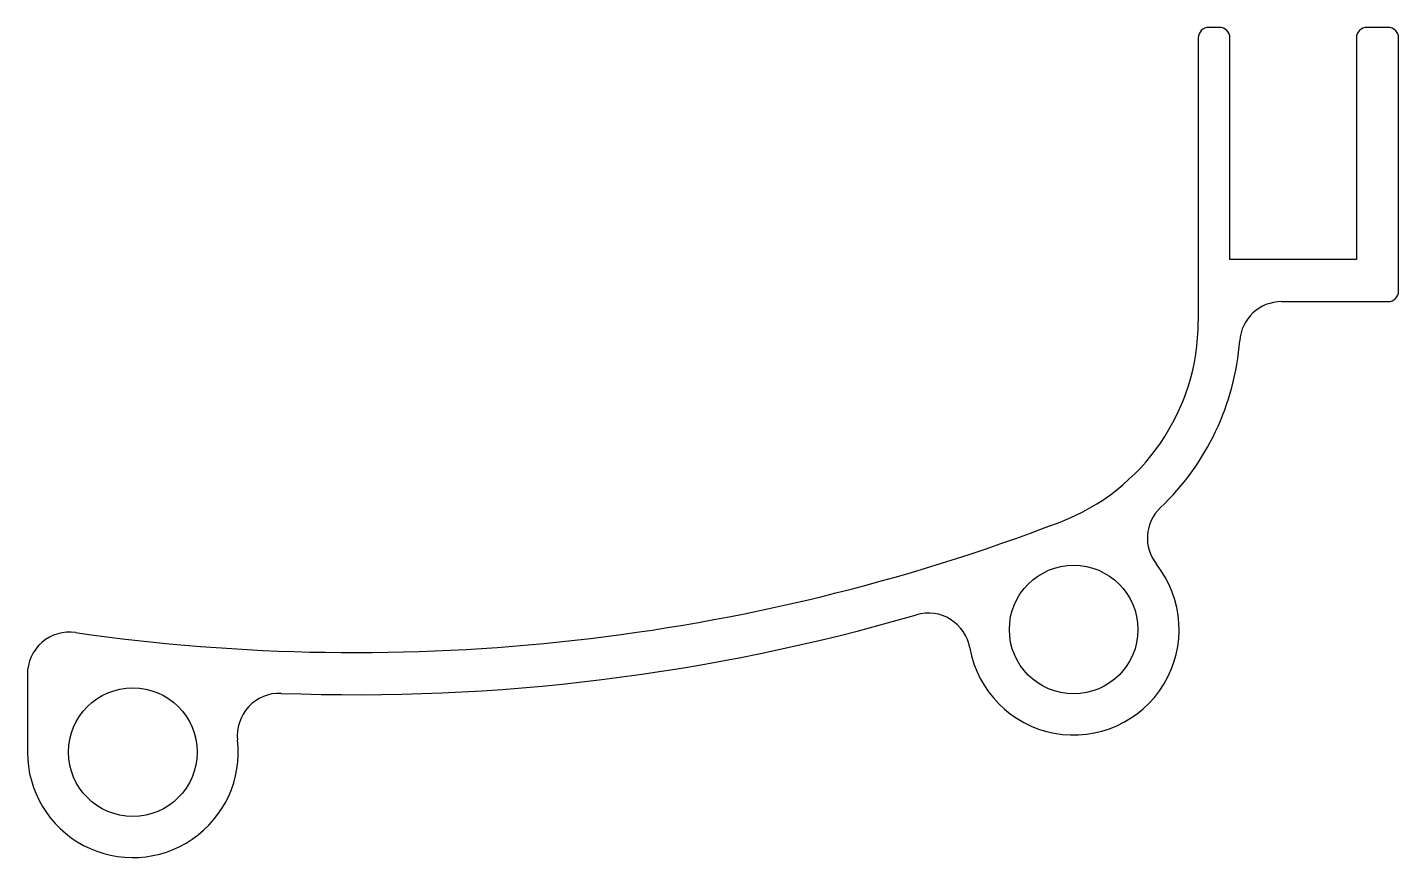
# Model space of a CAD drawing. Extents: x 1938.1 to 2003.1, y 1930.5 to 1969.9.
import ezdxf

# ---------------------------------------------------------------- set-up
doc = ezdxf.new("R2010")
doc.units = 0
doc.layers.get('0').update_dxf_attribs({"linetype": 'CONTINUOUS'})

msp = doc.modelspace()

# ---------------------------------------------------------------- linework, layer by layer
for p, q in [((1993.611, 1969.369), (1993.611, 1955.943)), ((1994.609, 1969.873), (1994.109, 1969.873)), ((1995.111, 1958.873), (1995.111, 1969.377)), ((2001.111, 1969.373), (2001.111, 1958.873)), ((2002.609, 1969.873), (2001.609, 1969.873)), ((2003.111, 1957.377), (2003.111, 1969.377)), ((2001.111, 1958.873), (1995.111, 1958.873)), ((1997.563, 1956.873), (2002.613, 1956.873)), ((1938.077, 1939.197), (1938.077, 1935.51))]:
    msp.add_line(p, q)
for centre in [(1987.7, 1941.321), (1943.077, 1935.51)]:
    msp.add_circle(centre, 3.05)
for centre, radius, start, end in [((1994.111, 1969.373), 0.5, 90.22696, 180.44887), ((1994.611, 1969.373), 0.5, 0.44894, 90.22696), ((2001.611, 1969.373), 0.5, 90.22696, 179.99998), ((2002.611, 1969.373), 0.5, 0.44909, 90.22696), ((1997.571, 1954.873), 2, 90.22649, 175.89045), ((2002.611, 1957.373), 0.5, 270.22649, 0.44909), ((1983.417, 1955.943), 10.195, 290.9021, 359.99994), ((1983.417, 1955.943), 12.195, 313.55102, 355.63798), ((1993.197, 1945.656), 2, 133.55108, 218.30877), ((1953.633, 2033.579), 93.347, 261.82653, 290.97915), ((1987.7, 1941.321), 5, 190.03029, 38.24476), ((1953.633, 2033.579), 95.347, 267.88056, 286.20953), ((1980.807, 1940.102), 2, 10.0302, 106.21034), ((1940.077, 1939.2), 2, 81.82652, 180.08945), ((1950.033, 1936.298), 2, 87.88053, 186.47034), ((1943.077, 1935.51), 5, 179.99982, 6.47005)]:
    msp.add_arc(centre, radius, start, end)

doc.saveas('drawing.dxf')
